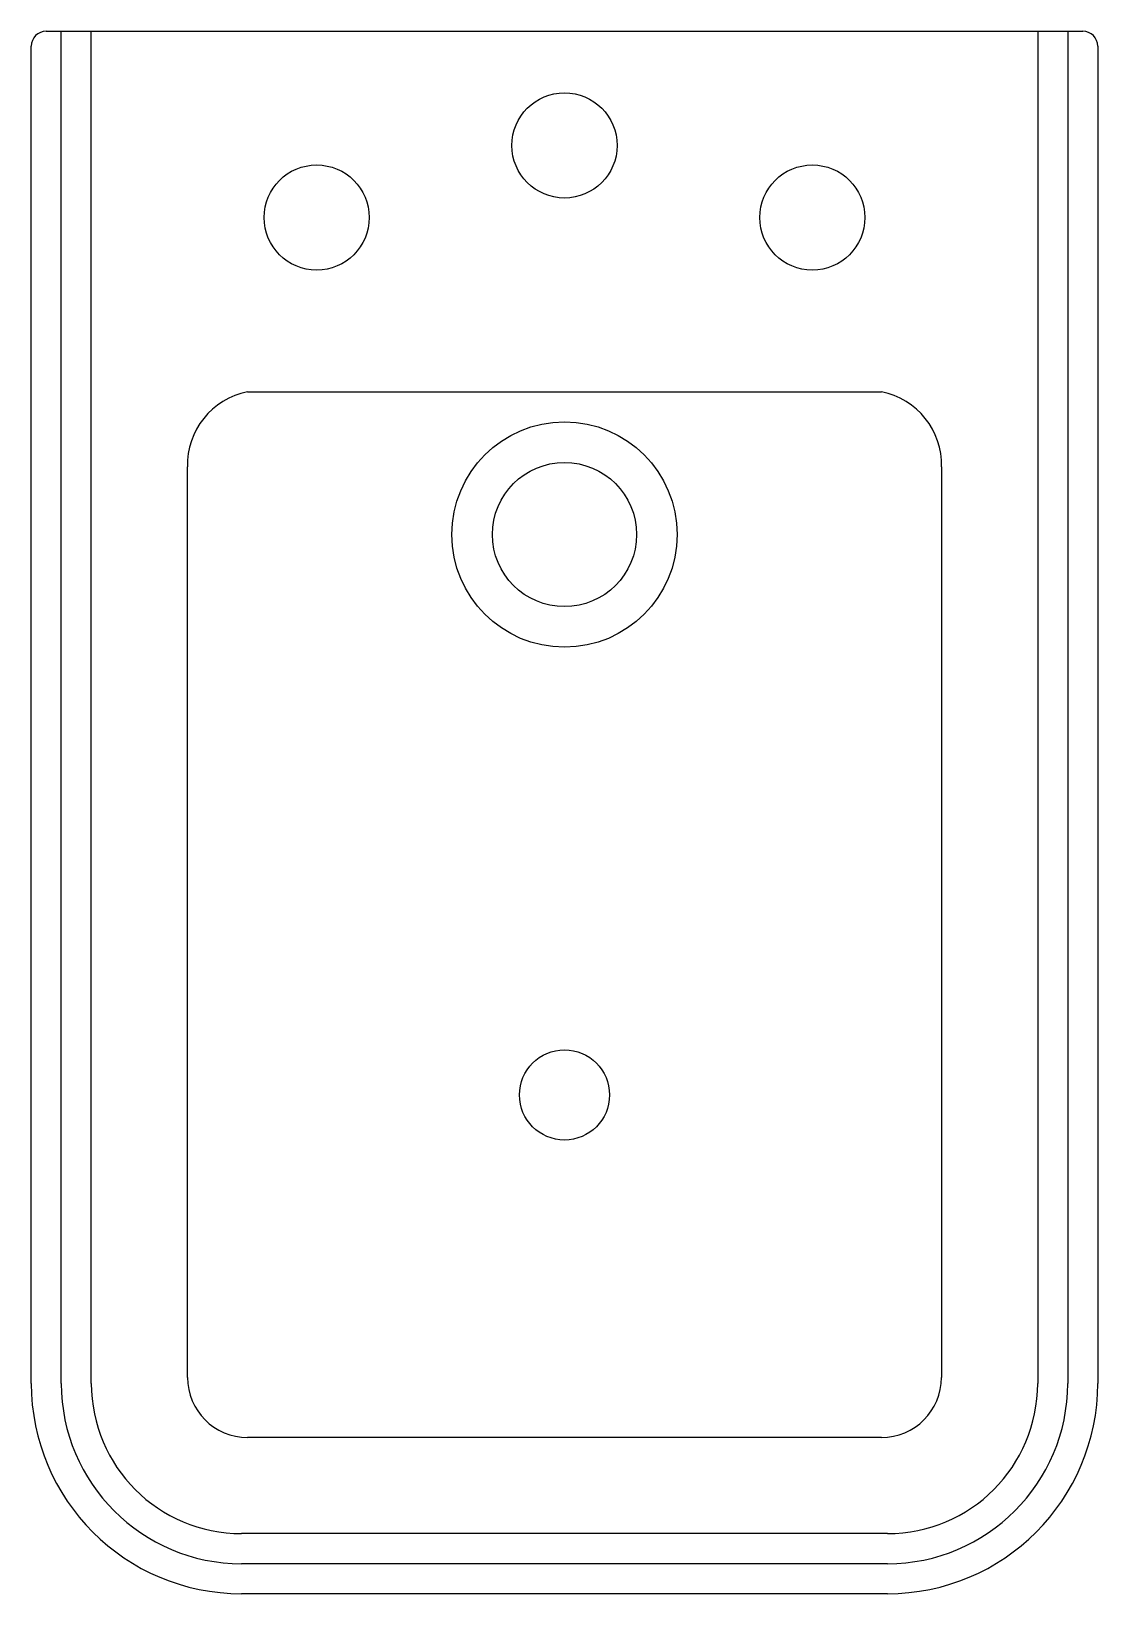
# Model space of a CAD drawing. Extents: x 2122 to 2477, y 1626 to 2146.
import ezdxf

# ---------------------------------------------------------------- set-up
doc = ezdxf.new("R2010")
doc.units = 0
doc.header["$LTSCALE"] = 50
doc.layers.add('FINA', color=6, linetype='CONTINUOUS')
doc.layers.add('GROSSA', color=3, linetype='CONTINUOUS')

msp = doc.modelspace()

# ---------------------------------------------------------------- linework, layer by layer
at = {"layer": 'FINA', "color": 0}
for p, q in [((2131.73, 1695.55), (2131.73, 2145.55)), ((2141.73, 1695.55), (2141.73, 2145.55)), ((2456.73, 2145.55), (2456.73, 1695.55)), ((2466.73, 2145.55), (2466.73, 1695.55)), ((2406.73, 1645.55), (2191.73, 1645.55)), ((2406.73, 1635.55), (2191.73, 1635.55))]:
    msp.add_line(p, q, dxfattribs=at)
msp.add_circle((2299.23, 1978.05), 37.5, dxfattribs=at)
for centre, radius, start, end in [((2191.73, 1695.55), 60, 180, 270), ((2191.73, 1695.55), 50, 180, 270), ((2406.73, 1695.55), 50, 270, 0), ((2406.73, 1695.55), 60, 270, 0)]:
    msp.add_arc(centre, radius, start, end, dxfattribs=at)
at = {"layer": 'GROSSA', "color": 0, "linetype": 'CONTINUOUS'}
for p, q in [((2126.73, 2145.55), (2471.73, 2145.55)), ((2121.73, 1695.55), (2121.73, 2140.55)), ((2476.73, 2140.55), (2476.73, 1695.55)), ((2193.73, 2025.55), (2404.73, 2025.55)), ((2173.73, 1697.55), (2173.73, 2000.55)), ((2424.73, 2000.55), (2424.73, 1697.55)), ((2404.73, 1677.55), (2193.73, 1677.55)), ((2406.73, 1625.55), (2191.73, 1625.55))]:
    msp.add_line(p, q, dxfattribs=at)
for centre, radius in [((2299.23, 2107.55), 17.5), ((2216.73, 2083.55), 17.5), ((2381.73, 2083.55), 17.5), ((2299.23, 1978.05), 24), ((2299.23, 1791.55), 15)]:
    msp.add_circle(centre, radius, dxfattribs=at)
for centre, radius, start, end in [((2126.73, 2140.55), 5, 90, 180), ((2471.73, 2140.55), 5, 0, 90), ((2198.52, 2001.21), 24.8, 101.1412, 181.5392), ((2399.94, 2001.21), 24.8, 358.4608, 78.8588), ((2191.73, 1695.55), 70, 180, 270), ((2404.73, 1697.55), 20, 270, 0), ((2406.73, 1695.55), 70, 270, 0)]:
    msp.add_arc(centre, radius, start, end, dxfattribs=at)
at = {"layer": 'GROSSA', "color": 0}
msp.add_arc((2193.73, 1697.55), 20, 180, 270, dxfattribs=at)

doc.saveas('drawing.dxf')
